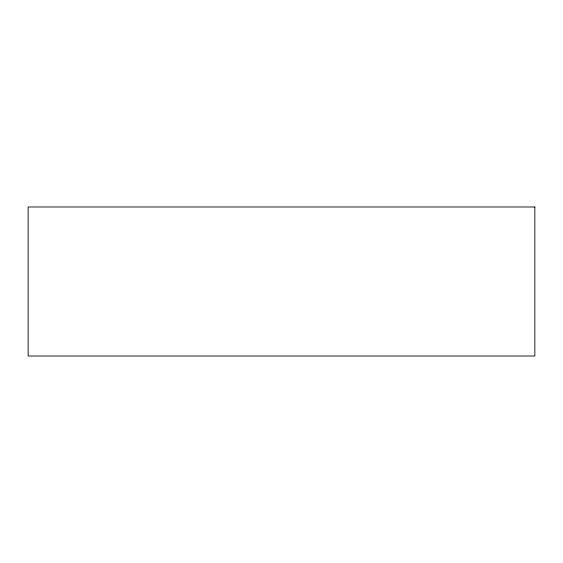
<?xml version="1.0" encoding="UTF-8"?>
<svg xmlns="http://www.w3.org/2000/svg" width="563" height="563" viewBox="0 0 563 563"><rect width="100%" height="100%" fill="white"/><g stroke="black" fill="none" stroke-linecap="round" stroke-linejoin="round"><path stroke-width="0.84" d="M534.85 206.987L28.15 206.987L28.15 356.013L534.85 356.013L534.85 206.987"/></g></svg>
